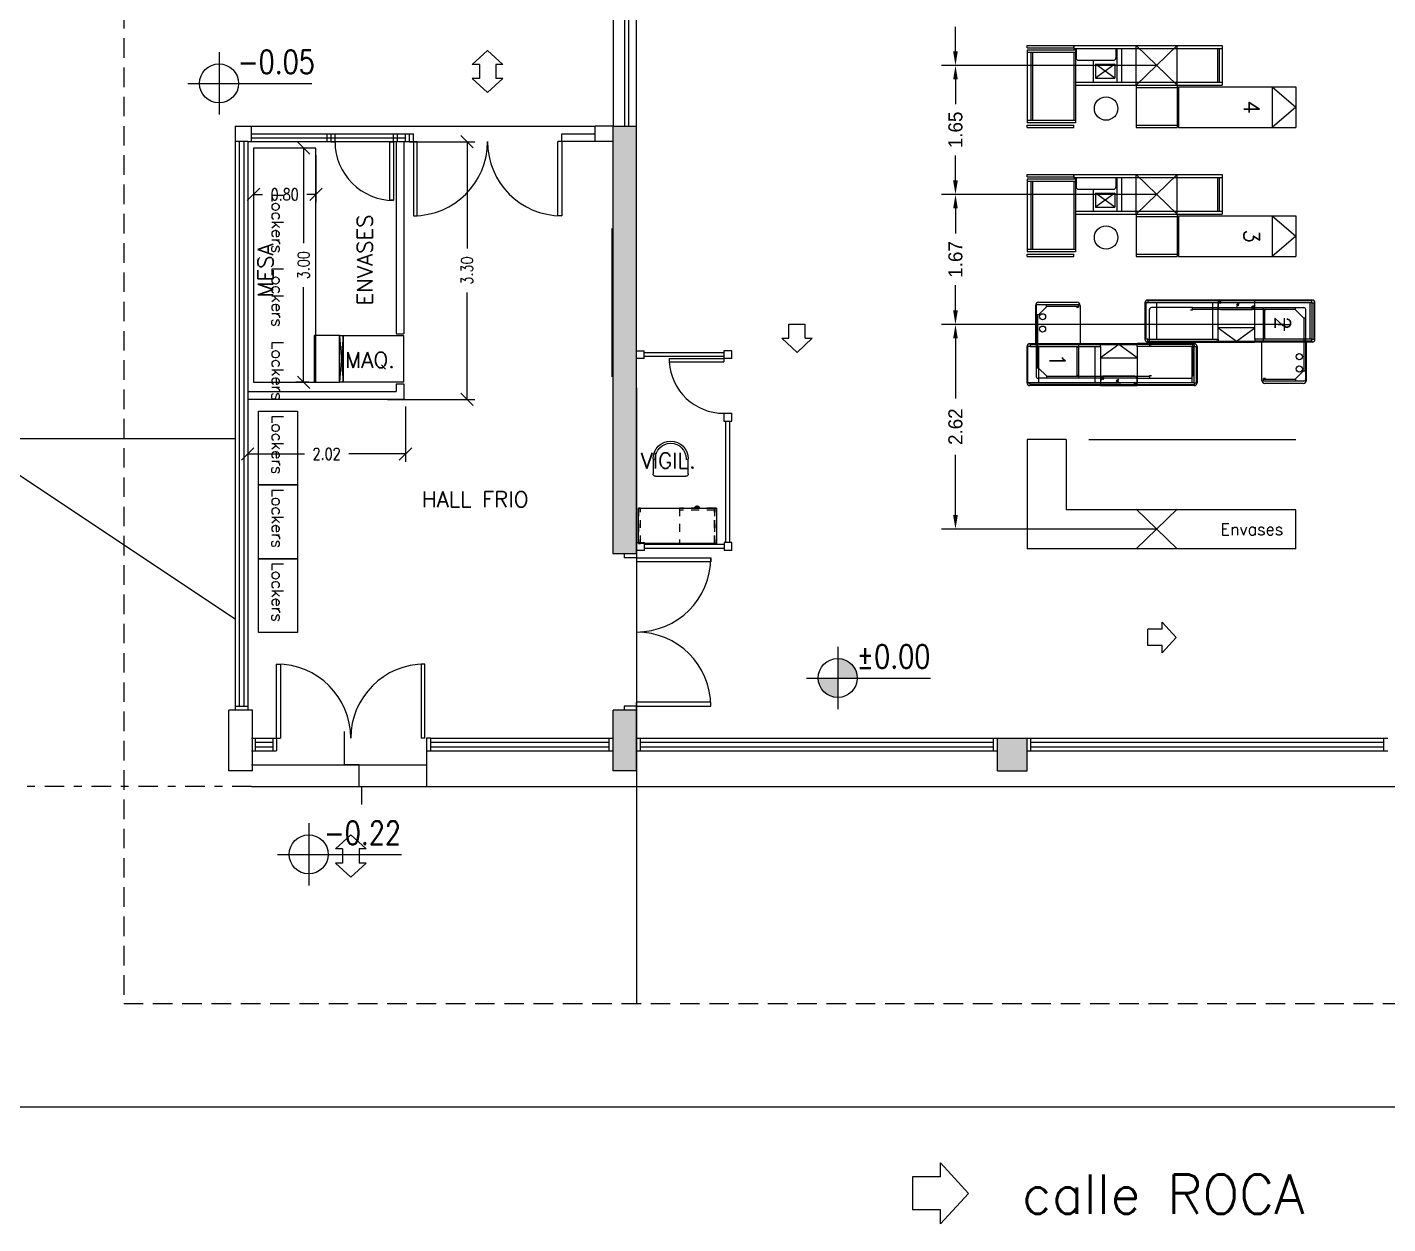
# Model space of a CAD drawing. Header units: metres. Extents: x 95 to 486, y 2972 to 3465.
# Drawn here: x 168.15 to 185.57, y 2972.03 to 2987.36 of the extents above; entities that cross this region are included whole.
import ezdxf

# ---------------------------------------------------------------- set-up
doc = ezdxf.new("R2010")
doc.units = ezdxf.units.M
for name, pattern in [('DASHDOT2', [0.5, 0.25, -0.125, 0, -0.125]), ('HIDDEN', [0.375, 0.25, -0.125]), ('HIDDEN2', [0.1875, 0.125, -0.0625])]:
    doc.linetypes.add(name, pattern=pattern)
for name, color, linetype in [('0_HOJA-CARATULA', 7, 'Continuous'), ('0_LINEAS-MEDIANERAS', 1, 'DASHDOT2'), ('0_MUROS', 7, 'Continuous'), ('0_PUERTAS-VENTANAS', 3, 'Continuous'), ('C_COTAS', 5, 'Continuous'), ('E_CHECK-OUTS', 1, 'Continuous'), ('E_EQUIPAMIENTO', 1, 'Continuous'), ('I_ELECTRICIDAD', 10, 'Continuous'), ('Pisos', 10, 'Continuous'), ('T_TEXTOS', 3, 'Continuous'), ('T_TEXTOS-EQUIPAMIENTO', 5, 'Continuous'), ('TACME ACCESORIOS', 10, 'Continuous'), ('TACME ALUMINIO', 30, 'Continuous')]:
    doc.layers.add(name, color=color, linetype=linetype)
doc.styles.add('ROMANS', font='romans.shx', dxfattribs={"width": 0.8, "height": 0.15})
doc.dimstyles.new('1EN100', dxfattribs={"dimtxt": 0.15, "dimasz": 0.16, "dimexe": 0.1, "dimexo": 0.09, "dimgap": 0.1, "dimtad": 0, "dimzin": 1, "dimdsep": 46, "dimtxsty": 'ROMANS', "dimblk1": 'OBLIQUE', "dimblk2": 'OBLIQUE', "dimsah": 1, "dimcen": -0.1, "dimclrd": 256, "dimclre": 256, "dimclrt": 256, "dimadec": 0, "dimazin": 0, "dimtfac": 1, "dimtofl": 0, "dimtmove": 1, "dimatfit": 3, "dimldrblk": 'DOT', "dimfxl": 0.1, "dimtolj": 1, "dimtzin": 0, "dimarcsym": 0})
doc.dimstyles.get("Standard").update_dxf_attribs({"dimtxt": 0.18, "dimasz": 0.18, "dimexe": 0.18, "dimexo": 0.0625, "dimgap": 0.09, "dimtad": 0, "dimzin": 0, "dimdsep": 46, "dimtxsty": 'Standard', "dimcen": 0.09, "dimadec": 0, "dimazin": 0, "dimtfac": 1, "dimtofl": 0, "dimtmove": 0, "dimatfit": 3, "dimfxl": 1, "dimtolj": 1, "dimtzin": 0, "dimarcsym": 0})

# ---------------------------------------------------------------- blocks, each defined once
blk = doc.blocks.new('escritorio supervisora')
at = {"layer": 'E_EQUIPAMIENTO', "linetype": 'HIDDEN2', "ltscale": 0.005}
for p, q in [((343.504, 762.487), (343.054, 762.487)), ((343.504, 762.462), (343.504, 762.487))]:
    blk.add_line(p, q, dxfattribs=at)
at = {"layer": 'E_EQUIPAMIENTO'}
blk.add_lwpolyline([(342.529, 762.462), (343.529, 762.462), (343.529, 762.912), (342.529, 762.912)], close=True, dxfattribs=at)
at = {"layer": 'E_EQUIPAMIENTO', "linetype": 'HIDDEN2', "ltscale": 0.005}
for points in [[(342.529, 762.912), (342.554, 762.912), (342.554, 762.462), (342.529, 762.462)], [(343.504, 762.462), (343.054, 762.462), (343.054, 762.912), (343.504, 762.912)], [(343.504, 762.912), (343.529, 762.912), (343.529, 762.462), (343.504, 762.462)]]:
    blk.add_lwpolyline(points, close=True, dxfattribs=at)
for radius in [0.03, 0.02]:
    blk.add_arc((343.279, 762.462), radius, 180, 0, dxfattribs=at)
blk = doc.blocks.new('Silla')
at = {"layer": 'E_EQUIPAMIENTO'}
for p, q in [((5533.168, -668.02), (5533.558, -668.02)), ((5533.138, -668.245), (5533.138, -668.05)), ((5533.588, -668.05), (5533.588, -668.245))]:
    blk.add_line(p, q, dxfattribs=at)
for centre, radius, start, end in [((5533.168, -668.05), 0.03, 90, 180), ((5533.558, -668.05), 0.03, 360, 90), ((5533.151, -668.245), 0.0135, 360, 180), ((5533.363, -668.245), 0.225, 180, 360), ((5533.363, -668.245), 0.198, 180, 360), ((5533.574, -668.245), 0.0135, 360, 180)]:
    blk.add_arc(centre, radius, start, end, dxfattribs=at)
blk = doc.blocks.new('_OBLIQUE')
at = {"color": 0, "linetype": 'ByBlock'}
blk.add_line((-0.5, -0.5), (0.5, 0.5), dxfattribs=at)
blk = doc.blocks.new('*D62')
at = {"layer": 'DEFPOINTS', "color": 0, "transparency": 16777216}
for p in [(171.046, 2985.807), (171.846, 2985.807), (171.846, 2985.214)]:
    blk.add_point(p, dxfattribs=at)
at = {"layer": 'E_EQUIPAMIENTO', "lineweight": -2, "transparency": 16777216}
for p, q in [((171.046, 2985.717), (171.046, 2985.114)), ((171.846, 2985.717), (171.846, 2985.114)), ((171.046, 2985.214), (171.163, 2985.214)), ((171.846, 2985.214), (171.729, 2985.214))]:
    blk.add_line(p, q, dxfattribs=at)
at = {"layer": 'E_EQUIPAMIENTO', "lineweight": -2, "transparency": 16777216, "xscale": 0.16, "yscale": 0.16, "zscale": 0.16, "rotation": 180}
blk.add_blockref('_OBLIQUE', (171.046, 2985.214), dxfattribs=at)
at = {"layer": 'E_EQUIPAMIENTO', "lineweight": -2, "transparency": 16777216, "xscale": 0.16, "yscale": 0.16, "zscale": 0.16}
blk.add_blockref('_OBLIQUE', (171.846, 2985.214), dxfattribs=at)
at = {"layer": 'E_EQUIPAMIENTO', "transparency": 16777216, "insert": (171.446, 2985.214), "char_height": 0.15, "attachment_point": 5, "style": 'ROMANS'}
blk.add_mtext('\\A1;0.80', dxfattribs=at)
blk = doc.blocks.new('_Dot')
at = {"color": 0, "linetype": 'ByBlock', "lineweight": -2}
blk.add_line((-0.5, 0), (-1, 0), dxfattribs=at)
at = {"color": 0, "linetype": 'ByBlock', "const_width": 0.5}
blk.add_lwpolyline([(-0.25, 0, 1), (0.25, 0, 1)], format="xyb", close=True, dxfattribs=at)
blk = doc.blocks.new('*D63')
at = {"layer": 'DEFPOINTS', "color": 0, "transparency": 16777216}
for p in [(171.846, 2985.807), (171.688, 2982.807), (171.846, 2982.807)]:
    blk.add_point(p, dxfattribs=at)
at = {"layer": 'E_EQUIPAMIENTO', "lineweight": -2, "transparency": 16777216}
for p, q in [((171.756, 2985.807), (171.588, 2985.807)), ((171.688, 2985.807), (171.688, 2984.59)), ((171.688, 2982.807), (171.688, 2984.024)), ((171.756, 2982.807), (171.588, 2982.807))]:
    blk.add_line(p, q, dxfattribs=at)
at = {"layer": 'E_EQUIPAMIENTO', "lineweight": -2, "transparency": 16777216, "xscale": 0.16, "yscale": 0.16, "zscale": 0.16}
for p, rotation in [((171.688, 2985.807), 90), ((171.688, 2982.807), 270)]:
    blk.add_blockref('_OBLIQUE', p, dxfattribs=dict(at, rotation=rotation))
at = {"layer": 'E_EQUIPAMIENTO', "transparency": 16777216, "insert": (171.688, 2984.307), "char_height": 0.15, "attachment_point": 5, "rotation": 90, "style": 'ROMANS'}
blk.add_mtext('\\A1;3.00', dxfattribs=at)
blk = doc.blocks.new('*D64')
at = {"layer": '0_HOJA-CARATULA', "lineweight": -2, "transparency": 16777216}
for p, q in [((170.972, 2982.499), (170.972, 2981.79)), ((172.994, 2982.499), (172.994, 2981.79)), ((170.972, 2981.89), (171.7, 2981.89)), ((172.994, 2981.89), (172.266, 2981.89))]:
    blk.add_line(p, q, dxfattribs=at)
at = {"layer": 'DEFPOINTS', "color": 0, "transparency": 16777216}
for p in [(170.972, 2982.589), (172.994, 2982.589), (172.994, 2981.89)]:
    blk.add_point(p, dxfattribs=at)
at = {"layer": '0_HOJA-CARATULA', "lineweight": -2, "transparency": 16777216, "xscale": 0.16, "yscale": 0.16, "zscale": 0.16, "rotation": 180}
blk.add_blockref('_OBLIQUE', (170.972, 2981.89), dxfattribs=at)
at = {"layer": '0_HOJA-CARATULA', "lineweight": -2, "transparency": 16777216, "xscale": 0.16, "yscale": 0.16, "zscale": 0.16}
blk.add_blockref('_OBLIQUE', (172.994, 2981.89), dxfattribs=at)
at = {"layer": '0_HOJA-CARATULA', "transparency": 16777216, "insert": (171.983, 2981.89), "char_height": 0.15, "attachment_point": 5, "style": 'ROMANS'}
blk.add_mtext('\\A1;2.02', dxfattribs=at)
blk = doc.blocks.new('*D65')
at = {"layer": '0_HOJA-CARATULA', "lineweight": -2, "transparency": 16777216}
for p, q in [((173.062, 2985.889), (173.881, 2985.889)), ((173.781, 2985.889), (173.781, 2984.522)), ((173.781, 2982.589), (173.781, 2983.956)), ((172.762, 2982.589), (173.881, 2982.589))]:
    blk.add_line(p, q, dxfattribs=at)
at = {"layer": 'DEFPOINTS', "color": 0, "transparency": 16777216}
for p in [(172.972, 2985.889), (172.672, 2982.589), (173.781, 2982.589)]:
    blk.add_point(p, dxfattribs=at)
at = {"layer": '0_HOJA-CARATULA', "lineweight": -2, "transparency": 16777216, "xscale": 0.16, "yscale": 0.16, "zscale": 0.16}
for p, rotation in [((173.781, 2985.889), 90), ((173.781, 2982.589), 270)]:
    blk.add_blockref('_OBLIQUE', p, dxfattribs=dict(at, rotation=rotation))
at = {"layer": '0_HOJA-CARATULA', "transparency": 16777216, "insert": (173.781, 2984.239), "char_height": 0.15, "attachment_point": 5, "rotation": 90, "style": 'ROMANS'}
blk.add_mtext('\\A1;3.30', dxfattribs=at)
blk = doc.blocks.new('*D67')
at = {"layer": 'C_COTAS', "color": 0, "lineweight": -2, "transparency": 16777216}
for p, q in [((182.612, 2988.518), (179.856, 2988.518)), ((180.036, 2988.338), (180.036, 2988.022)), ((180.036, 2987.046), (180.036, 2987.362)), ((182.612, 2986.866), (179.856, 2986.866))]:
    blk.add_line(p, q, dxfattribs=at)
at = {"layer": 'C_COTAS', "color": 0, "transparency": 16777216}
for points in [[(180.006, 2988.338), (180.066, 2988.338), (180.036, 2988.518)], [(180.006, 2987.046), (180.066, 2987.046), (180.036, 2986.866)]]:
    blk.add_solid(points, dxfattribs=at)
at = {"layer": 'DEFPOINTS', "color": 0, "transparency": 16777216}
for p in [(182.675, 2988.518), (180.036, 2986.866), (182.675, 2986.866)]:
    blk.add_point(p, dxfattribs=at)
at = {"layer": 'C_COTAS', "color": 0, "transparency": 16777216, "insert": (180.036, 2987.692), "char_height": 0.18, "attachment_point": 5, "rotation": 90}
blk.add_mtext('\\A1;1.65', dxfattribs=at)
blk = doc.blocks.new('*D70')
at = {"layer": 'C_COTAS', "color": 0, "lineweight": -2, "transparency": 16777216}
for p, q in [((182.612, 2986.866), (179.856, 2986.866)), ((180.036, 2986.686), (180.036, 2986.37)), ((180.036, 2985.394), (180.036, 2985.71)), ((182.612, 2985.214), (179.856, 2985.214))]:
    blk.add_line(p, q, dxfattribs=at)
at = {"layer": 'C_COTAS', "color": 0, "transparency": 16777216}
for points in [[(180.006, 2986.686), (180.066, 2986.686), (180.036, 2986.866)], [(180.006, 2985.394), (180.066, 2985.394), (180.036, 2985.214)]]:
    blk.add_solid(points, dxfattribs=at)
at = {"layer": 'DEFPOINTS', "color": 0, "transparency": 16777216}
for p in [(182.675, 2986.866), (180.036, 2985.214), (182.675, 2985.214)]:
    blk.add_point(p, dxfattribs=at)
at = {"layer": 'C_COTAS', "color": 0, "transparency": 16777216, "insert": (180.036, 2986.04), "char_height": 0.18, "attachment_point": 5, "rotation": 90}
blk.add_mtext('\\A1;1.65', dxfattribs=at)
blk = doc.blocks.new('*D71')
at = {"layer": 'C_COTAS', "color": 0, "lineweight": -2, "transparency": 16777216}
for p, q in [((182.612, 2985.214), (179.856, 2985.214)), ((180.036, 2985.034), (180.036, 2984.711)), ((180.036, 2983.729), (180.036, 2984.051)), ((184.251, 2983.549), (179.856, 2983.549))]:
    blk.add_line(p, q, dxfattribs=at)
at = {"layer": 'C_COTAS', "color": 0, "transparency": 16777216}
for points in [[(180.006, 2985.034), (180.066, 2985.034), (180.036, 2985.214)], [(180.006, 2983.729), (180.066, 2983.729), (180.036, 2983.549)]]:
    blk.add_solid(points, dxfattribs=at)
at = {"layer": 'DEFPOINTS', "color": 0, "transparency": 16777216}
for p in [(182.675, 2985.214), (180.036, 2983.549), (184.313, 2983.549)]:
    blk.add_point(p, dxfattribs=at)
at = {"layer": 'C_COTAS', "color": 0, "transparency": 16777216, "insert": (180.036, 2984.381), "char_height": 0.18, "attachment_point": 5, "rotation": 90}
blk.add_mtext('\\A1;1.67', dxfattribs=at)
blk = doc.blocks.new('*D72')
at = {"layer": 'C_COTAS', "color": 0, "lineweight": -2, "transparency": 16777216}
for p, q in [((182.612, 2983.549), (179.856, 2983.549)), ((180.036, 2983.369), (180.036, 2982.599)), ((180.036, 2981.108), (180.036, 2981.879)), ((182.612, 2980.928), (179.856, 2980.928))]:
    blk.add_line(p, q, dxfattribs=at)
at = {"layer": 'C_COTAS', "color": 0, "transparency": 16777216}
for points in [[(180.006, 2983.369), (180.066, 2983.369), (180.036, 2983.549)], [(180.006, 2981.108), (180.066, 2981.108), (180.036, 2980.928)]]:
    blk.add_solid(points, dxfattribs=at)
at = {"layer": 'DEFPOINTS', "color": 0, "transparency": 16777216}
for p in [(182.675, 2983.549), (180.036, 2980.928), (182.675, 2980.928)]:
    blk.add_point(p, dxfattribs=at)
at = {"layer": 'C_COTAS', "color": 0, "transparency": 16777216, "insert": (180.036, 2982.239), "char_height": 0.18, "attachment_point": 5, "rotation": 90}
blk.add_mtext('\\A1;2.62', dxfattribs=at)

msp = doc.modelspace()

# ---------------------------------------------------------------- hatches: boundary and pattern name
at = {"layer": '0_MUROS'}
msp.add_hatch(color=256, dxfattribs=at).paths.add_polyline_path([(175.9524, 2986.0893), (175.6524, 2986.0893), (175.6524, 2980.6093), (175.9524, 2980.6093)])
h = msp.add_hatch(color=256, dxfattribs=at)
h.paths.add_polyline_path([(180.9524, 2978.2493), (180.5724, 2978.2493), (180.5724, 2977.8293), (180.9524, 2977.8293)])
h.paths.add_polyline_path([(175.9524, 2978.6093), (175.6524, 2978.6093), (175.6524, 2977.8293), (175.9524, 2977.8293)])
at = {"layer": 'C_COTAS'}
h = msp.add_hatch(color=2, dxfattribs=at)
h.paths.add_polyline_path([(178.5285, 2979.2701), (178.5285, 2979.0201), (178.7785, 2979.0201, 0.4142136)])
h.paths.add_polyline_path([(178.5285, 2979.0201), (178.2785, 2979.0201, 0.4142136), (178.5285, 2978.7701)])

# ---------------------------------------------------------------- linework, layer by layer
at = {"color": 3}
for p, q in [((180.2049, 2972.42), (179.8449, 2972.81)), ((179.8449, 2972.63), (179.8449, 2972.81)), ((179.8449, 2972.63), (179.4849, 2972.63)), ((179.4849, 2972.63), (179.4849, 2972.21)), ((180.2049, 2972.42), (179.8449, 2972.03)), ((179.8449, 2972.21), (179.4849, 2972.21)), ((179.8449, 2972.03), (179.8449, 2972.21))]:
    msp.add_line(p, q, dxfattribs=at)
at = {"layer": '0_HOJA-CARATULA'}
for p, q in [((172.8724, 2985.8893), (172.8724, 2983.4293)), ((172.9724, 2985.8893), (172.9724, 2983.4293)), ((172.8724, 2983.4293), (172.9724, 2983.4293)), ((172.8724, 2982.7893), (172.8724, 2982.6893)), ((172.8724, 2982.7893), (172.9724, 2982.7893)), ((172.9724, 2982.7893), (172.9724, 2982.5893)), ((170.9724, 2982.6893), (172.8724, 2982.6893)), ((170.9724, 2982.5893), (172.9724, 2982.5893))]:
    msp.add_line(p, q, dxfattribs=at)
at = {"layer": '0_LINEAS-MEDIANERAS'}
msp.add_line((171.0224, 2977.6293), (163.8624, 2977.6293), dxfattribs=at)
at = {"layer": '0_MUROS', "color": 2, "linetype": 'HIDDEN'}
for p, q in [((169.3843, 2987.5893), (169.3843, 2974.8493)), ((169.3843, 2974.8493), (215.8824, 2974.8493))]:
    msp.add_line(p, q, dxfattribs=at)
at = {"layer": '0_MUROS', "color": 3}
for p, q in [((174.0436, 2987.0589), (173.8486, 2986.8789)), ((174.0436, 2987.0589), (174.2386, 2986.8789)), ((173.9386, 2986.8789), (173.8486, 2986.8789)), ((173.9386, 2986.8789), (173.9386, 2986.6989)), ((174.2386, 2986.8789), (174.1486, 2986.8789)), ((174.1486, 2986.8789), (174.1486, 2986.6989)), ((173.9386, 2986.6989), (173.8486, 2986.6989)), ((174.0436, 2986.5189), (173.8486, 2986.6989)), ((174.0436, 2986.5189), (174.2386, 2986.6989)), ((174.2386, 2986.6989), (174.1486, 2986.6989)), ((177.9018, 2983.5511), (178.1118, 2983.5511)), ((177.9018, 2983.3711), (177.9018, 2983.5511)), ((178.1118, 2983.3711), (178.1118, 2983.5511)), ((178.0068, 2983.1911), (177.8118, 2983.3711)), ((177.8118, 2983.3711), (177.9018, 2983.3711)), ((178.0068, 2983.1911), (178.2018, 2983.3711)), ((178.1118, 2983.3711), (178.2018, 2983.3711)), ((163.8624, 2982.0893), (170.8124, 2982.0893)), ((167.3374, 2982.0893), (170.8124, 2979.7779)), ((182.501, 2979.4344), (182.501, 2979.6444)), ((182.681, 2979.6444), (182.501, 2979.6444)), ((182.681, 2979.6444), (182.681, 2979.7344)), ((182.861, 2979.5394), (182.681, 2979.7344)), ((182.861, 2979.5394), (182.681, 2979.3444)), ((182.681, 2979.4344), (182.501, 2979.4344)), ((182.681, 2979.3444), (182.681, 2979.4344)), ((172.2927, 2977.0106), (172.0977, 2976.8306)), ((172.2927, 2977.0106), (172.4877, 2976.8306)), ((172.1877, 2976.8306), (172.0977, 2976.8306)), ((172.1877, 2976.8306), (172.1877, 2976.6506)), ((172.4877, 2976.8306), (172.3977, 2976.8306)), ((172.3977, 2976.8306), (172.3977, 2976.6506)), ((172.1877, 2976.6506), (172.0977, 2976.6506)), ((172.2927, 2976.4706), (172.0977, 2976.6506)), ((172.2927, 2976.4706), (172.4877, 2976.6506)), ((172.4877, 2976.6506), (172.3977, 2976.6506))]:
    msp.add_line(p, q, dxfattribs=at)
at = {"layer": '0_MUROS'}
for p, q in [((175.6524, 2986.0893), (175.9524, 2986.0893)), ((175.6524, 2980.6093), (175.6524, 2986.0893)), ((175.9524, 2980.6093), (175.9524, 2986.0893)), ((175.9524, 2982.7366), (175.9524, 2974.8493)), ((175.9524, 2980.6093), (175.6524, 2980.6093)), ((171.0324, 2978.6093), (170.7324, 2978.6093)), ((170.7324, 2977.8293), (170.7324, 2978.6093)), ((171.0324, 2977.8293), (171.0324, 2978.6093)), ((175.6524, 2977.8293), (175.6524, 2978.6093)), ((175.9524, 2978.6093), (175.6524, 2978.6093)), ((175.9524, 2977.8293), (175.9524, 2978.6093)), ((172.2138, 2977.9093), (172.2138, 2978.3369)), ((176.0024, 2978.0893), (176.0024, 2978.2493)), ((180.5224, 2978.0893), (180.5224, 2978.2493)), ((180.5724, 2977.8293), (180.5724, 2978.2493)), ((180.5724, 2978.2493), (180.9524, 2978.2493)), ((180.9524, 2977.8293), (180.9524, 2978.2493)), ((181.0024, 2978.0893), (181.0024, 2978.2493)), ((185.5224, 2978.0893), (185.5224, 2978.2493)), ((172.3938, 2977.9093), (172.2138, 2977.9093)), ((172.3938, 2977.9093), (172.3938, 2977.6293)), ((171.0324, 2977.8293), (170.7324, 2977.8293)), ((175.9524, 2977.8293), (175.6524, 2977.8293)), ((180.5724, 2977.8293), (180.9524, 2977.8293)), ((172.3938, 2977.6293), (172.4288, 2977.6293)), ((172.4288, 2977.6293), (172.4288, 2977.4017))]:
    msp.add_line(p, q, dxfattribs=at)
at = {"layer": '0_MUROS', "color": 2}
for p, q in [((173.0936, 2984.9393), (173.1436, 2984.9393)), ((173.0936, 2984.9393), (173.1436, 2984.9393)), ((173.0936, 2984.9393), (173.1436, 2984.9393)), ((173.0936, 2984.9393), (173.1436, 2984.9393)), ((170.8124, 2978.6593), (170.9724, 2978.6593)), ((173.2624, 2978.2493), (173.2624, 2977.6293)), ((175.6024, 2978.0893), (175.6024, 2978.2493)), ((171.0224, 2977.9093), (173.2624, 2977.9093)), ((171.0224, 2977.6293), (210.7324, 2977.6293))]:
    msp.add_line(p, q, dxfattribs=at)
at = {"layer": '0_MUROS', "color": 4}
msp.add_line((137.5324, 2973.5293), (233.9424, 2973.5293), dxfattribs=at)
at = {"layer": '0_PUERTAS-VENTANAS'}
for p, q in [((175.6524, 3003.8993), (175.6524, 2986.0893)), ((175.8024, 2986.0893), (175.8024, 3003.8993)), ((175.8524, 2986.0893), (175.8524, 3003.8993)), ((175.9524, 2986.0893), (175.9524, 3003.9493)), ((170.8124, 2986.0893), (170.8124, 2978.6093)), ((170.8124, 2986.0893), (175.4224, 2986.0893)), ((171.0224, 2985.8893), (171.0224, 2986.0893)), ((171.0224, 2985.8893), (171.0224, 2986.0893)), ((175.4224, 2985.8893), (175.4224, 2986.0893)), ((175.6524, 2986.0893), (175.4224, 2986.0893)), ((171.0224, 2985.9893), (173.0936, 2985.9893)), ((171.0224, 2985.9893), (172.0903, 2985.9893)), ((171.0224, 2985.9393), (172.9936, 2985.9393)), ((171.0224, 2985.9393), (171.9903, 2985.9393)), ((171.9903, 2985.8879), (171.9903, 2985.9879)), ((172.0403, 2985.8879), (172.0403, 2985.9879)), ((172.0903, 2985.8879), (172.0903, 2985.9879)), ((172.8413, 2985.9893), (173.0936, 2985.9893)), ((172.8413, 2985.8879), (172.8413, 2985.9879)), ((172.8913, 2985.8879), (172.8913, 2985.9879)), ((172.9936, 2985.8879), (172.9936, 2985.9879)), ((173.0436, 2985.8893), (173.0436, 2985.9893)), ((173.0436, 2985.8893), (173.0436, 2985.9893)), ((173.0436, 2985.8879), (173.0436, 2985.9879)), ((173.0936, 2985.8893), (173.0936, 2985.9893)), ((173.0936, 2985.8893), (173.0936, 2985.9893)), ((173.0936, 2985.8879), (173.0936, 2985.9879)), ((174.9936, 2985.8893), (174.9936, 2985.9893)), ((174.9936, 2985.9893), (175.4224, 2985.9893)), ((170.9724, 2985.8893), (170.8124, 2985.8893)), ((170.9724, 2985.8893), (170.8124, 2985.8893)), ((170.8624, 2985.8893), (170.8624, 2978.6593)), ((170.9224, 2985.8893), (170.9224, 2978.6593)), ((170.9724, 2985.8893), (170.9724, 2978.6093)), ((170.9724, 2985.8893), (173.0936, 2985.8893)), ((170.9724, 2985.8893), (172.0903, 2985.8893)), ((172.0403, 2985.8879), (172.0903, 2985.8879)), ((172.8413, 2985.8893), (173.0436, 2985.8893)), ((173.0436, 2985.8893), (173.0936, 2985.8893)), ((173.0436, 2985.8893), (173.0936, 2985.8893)), ((173.0436, 2985.8879), (173.0936, 2985.8879)), ((173.0936, 2985.8893), (173.0936, 2984.9393)), ((173.0936, 2985.8893), (173.1436, 2985.8893)), ((173.0936, 2985.8893), (173.0936, 2984.9393)), ((173.0936, 2985.8893), (173.1436, 2985.8893)), ((173.1436, 2984.9393), (173.1436, 2985.8893)), ((173.1436, 2984.9393), (173.1436, 2985.8893)), ((174.9436, 2984.9393), (174.9436, 2985.8893)), ((174.9936, 2985.8893), (174.9436, 2985.8893)), ((174.9936, 2985.8893), (174.9936, 2984.9393)), ((175.4224, 2985.8893), (174.9936, 2985.8893)), ((175.6524, 2985.8893), (175.4224, 2985.8893)), ((174.9936, 2984.9393), (174.9436, 2984.9393)), ((175.7924, 2980.6093), (175.7924, 2980.5593)), ((175.9524, 2980.5593), (175.7924, 2980.5593)), ((175.9524, 2980.6093), (175.9524, 2980.5593)), ((175.9524, 2980.5593), (176.9024, 2980.5593)), ((175.9524, 2980.5593), (175.9524, 2980.5093)), ((176.9024, 2980.5093), (175.9524, 2980.5093)), ((176.9024, 2980.5593), (176.9024, 2980.5093)), ((171.3427, 2979.1993), (171.3927, 2979.1993)), ((171.3427, 2978.2493), (171.3427, 2979.1993)), ((171.3927, 2979.1993), (171.3927, 2978.2493)), ((173.2427, 2979.1993), (173.1927, 2979.1993)), ((173.1927, 2979.1993), (173.1927, 2978.2493)), ((173.2427, 2978.2493), (173.2427, 2979.1993)), ((175.9524, 2978.6593), (175.7924, 2978.6593)), ((175.7924, 2978.6593), (175.7924, 2978.6093)), ((176.9024, 2978.7093), (175.9524, 2978.7093)), ((175.9524, 2978.6593), (175.9524, 2978.7093)), ((175.9524, 2978.6593), (176.9024, 2978.6593)), ((175.9524, 2978.6093), (175.9524, 2978.6593)), ((176.9024, 2978.6593), (176.9024, 2978.7093)), ((171.0224, 2978.2493), (171.3427, 2978.2493)), ((171.0724, 2978.0893), (171.0724, 2978.2493)), ((171.2927, 2978.2493), (171.2927, 2978.0893)), ((171.3427, 2978.2493), (171.3427, 2978.0893)), ((171.3427, 2978.2493), (171.3927, 2978.2493)), ((173.2427, 2978.2493), (173.1927, 2978.2493)), ((173.3124, 2978.2493), (173.2624, 2978.2493)), ((173.3124, 2978.2493), (175.6524, 2978.2493)), ((173.3124, 2978.2493), (173.3124, 2978.0893)), ((175.9524, 2978.2493), (180.5724, 2978.2493)), ((180.9524, 2978.2493), (185.5724, 2978.2493)), ((171.0224, 2978.0893), (171.3427, 2978.0893)), ((171.0724, 2978.1993), (171.2927, 2978.1993)), ((171.0724, 2978.1393), (171.2927, 2978.1393)), ((173.2624, 2978.0893), (175.6524, 2978.0893)), ((173.3124, 2978.1993), (175.6024, 2978.1993)), ((173.3124, 2978.1393), (175.6024, 2978.1393)), ((175.9524, 2978.0893), (180.5724, 2978.0893)), ((176.0024, 2978.1993), (180.5224, 2978.1993)), ((176.0024, 2978.1393), (180.5224, 2978.1393)), ((180.9524, 2978.0893), (185.5724, 2978.0893)), ((181.0024, 2978.1993), (185.5224, 2978.1993)), ((181.0024, 2978.1393), (185.5224, 2978.1393))]:
    msp.add_line(p, q, dxfattribs=at)
msp.add_lwpolyline([(172.7913, 2985.8879), (172.8413, 2985.8879), (172.8413, 2985.1379), (172.7913, 2985.1379)], close=True, dxfattribs=at)
at = {"layer": '0_PUERTAS-VENTANAS', "color": 5}
for centre, radius, start, end in [((172.8413, 2985.8879), 0.751, 180, 270), ((173.0936, 2985.8893), 0.95, 270, 0), ((173.0936, 2985.8893), 0.95, 270, 0), ((174.9936, 2985.8893), 0.95, 180, 270), ((175.9524, 2980.5593), 0.95, 270, 0), ((175.9524, 2978.6593), 0.95, 0, 90), ((171.3427, 2978.2493), 0.95, 0, 90), ((173.2427, 2978.2493), 0.95, 90, 180)]:
    msp.add_arc(centre, radius, start, end, dxfattribs=at)
at = {"layer": 'C_COTAS', "color": 3}
for p, q in [((170.605, 2987.0354), (170.605, 2986.2354)), ((170.205, 2986.6354), (171.7934, 2986.6354)), ((178.5285, 2979.4201), (178.5285, 2978.6201)), ((178.1285, 2979.0201), (179.7169, 2979.0201)), ((171.7537, 2977.161), (171.7537, 2976.361)), ((171.3537, 2976.761), (172.9421, 2976.761))]:
    msp.add_line(p, q, dxfattribs=at)
for centre in [(170.605, 2986.6354), (178.5285, 2979.0201), (171.7537, 2976.761)]:
    msp.add_circle(centre, 0.25, dxfattribs=at)
at = {"layer": 'E_CHECK-OUTS'}
for p, q in [((181.5714, 2987.0609), (180.9524, 2987.0609)), ((180.9524, 2987.0609), (180.9524, 2986.1309)), ((181.5514, 2987.1209), (183.4524, 2987.1209)), ((181.5514, 2987.1209), (181.5514, 2987.0809)), ((181.5714, 2987.0809), (181.5714, 2986.1309)), ((183.4524, 2987.1209), (183.4524, 2986.6109)), ((181.5714, 2986.6109), (183.4524, 2986.6109)), ((182.3514, 2986.6109), (182.3514, 2986.0709)), ((182.8734, 2986.6109), (182.8734, 2986.0709)), ((182.8934, 2986.5909), (184.0934, 2986.5909)), ((182.8934, 2986.5909), (182.8934, 2986.0709)), ((184.0934, 2986.5909), (184.0934, 2986.0709)), ((184.0934, 2986.5909), (184.3934, 2986.3309)), ((184.3934, 2986.3309), (184.0934, 2986.0709)), ((181.5714, 2986.1309), (180.9524, 2986.1309)), ((182.3514, 2986.0709), (182.8734, 2986.0709)), ((182.8934, 2986.0709), (184.0934, 2986.0709)), ((181.5714, 2985.4091), (180.9524, 2985.4091)), ((180.9524, 2985.4091), (180.9524, 2984.4791)), ((181.5514, 2985.4691), (183.4524, 2985.4691)), ((181.5514, 2985.4691), (181.5514, 2985.4291)), ((181.5714, 2985.4291), (181.5714, 2984.4791)), ((183.4524, 2985.4691), (183.4524, 2984.9591)), ((181.5714, 2984.9591), (183.4524, 2984.9591)), ((182.3514, 2984.9591), (182.3514, 2984.4191)), ((182.8734, 2984.9591), (182.8734, 2984.4191)), ((182.8934, 2984.9391), (184.0934, 2984.9391)), ((182.8934, 2984.9391), (182.8934, 2984.4191)), ((184.0934, 2984.9391), (184.0934, 2984.4191)), ((184.0934, 2984.9391), (184.3934, 2984.6791)), ((184.3934, 2984.6791), (184.0934, 2984.4191)), ((181.5714, 2984.4791), (180.9524, 2984.4791)), ((182.3514, 2984.4191), (182.8734, 2984.4191)), ((182.8934, 2984.4191), (184.0934, 2984.4191)), ((181.1014, 2983.8323), (181.5914, 2983.8323)), ((182.5004, 2983.8243), (182.4614, 2983.8243)), ((182.4614, 2983.8243), (182.4614, 2983.3583)), ((182.4724, 2983.8243), (182.4724, 2983.3583)), ((184.6034, 2983.8603), (182.4974, 2983.8603)), ((182.5004, 2983.8493), (182.5004, 2983.8603)), ((184.6004, 2983.8493), (182.5004, 2983.8493)), ((182.5004, 2983.8493), (182.5004, 2983.8243)), ((184.6004, 2983.8243), (182.5004, 2983.8243)), ((182.6124, 2983.8243), (182.6124, 2983.3583)), ((183.3304, 2983.3583), (183.3304, 2983.8243)), ((183.4004, 2983.3583), (183.4004, 2983.8243)), ((183.4103, 2983.8153), (183.4446, 2983.8534)), ((183.4121, 2983.8344), (183.4287, 2983.8515)), ((183.4268, 2983.8166), (183.4434, 2983.8356)), ((183.633, 2983.7792), (183.6673, 2983.8172)), ((183.8704, 2983.3583), (183.8704, 2983.8243)), ((184.5754, 2983.8243), (184.5754, 2983.3583)), ((184.6004, 2983.8493), (184.6004, 2983.8603)), ((184.6004, 2983.8243), (184.6004, 2983.8493)), ((184.6004, 2983.8243), (184.6004, 2983.3583)), ((184.6004, 2983.8243), (184.6394, 2983.8243)), ((184.6284, 2983.3583), (184.6284, 2983.8243)), ((184.6394, 2983.3583), (184.6394, 2983.8243)), ((181.0614, 2983.7923), (181.0614, 2983.3023)), ((181.0684, 2983.7773), (181.0684, 2982.8853)), ((181.0984, 2983.6723), (181.0684, 2983.6723)), ((181.0884, 2983.6723), (181.0884, 2982.9903)), ((181.0934, 2983.8023), (181.6114, 2983.8023)), ((181.0984, 2983.6723), (181.2004, 2983.7723)), ((181.2004, 2983.7723), (181.2004, 2983.8023)), ((181.2004, 2983.7823), (181.6114, 2983.7823)), ((181.5864, 2983.7703), (181.6114, 2983.7703)), ((181.6114, 2983.8023), (181.6114, 2983.7703)), ((181.6314, 2983.7923), (181.6314, 2983.3023)), ((182.5204, 2983.3223), (182.5204, 2983.7393)), ((183.0704, 2983.7643), (182.5454, 2983.7643)), ((183.0704, 2983.7323), (183.0454, 2983.7323)), ((183.0704, 2983.7643), (183.9704, 2983.7643)), ((183.0704, 2983.7323), (183.0704, 2983.7643)), ((183.0704, 2983.7443), (183.9704, 2983.7443)), ((183.6348, 2983.7982), (183.6514, 2983.8153)), ((183.6495, 2983.7804), (183.6661, 2983.7994)), ((183.8262, 2983.7516), (183.8606, 2983.7896)), ((183.828, 2983.7706), (183.8446, 2983.7878)), ((183.8428, 2983.7528), (183.8593, 2983.7718)), ((183.9794, 2983.7643), (184.4974, 2983.7643)), ((183.9794, 2983.7323), (183.9794, 2983.7643)), ((183.9794, 2983.7443), (184.3903, 2983.7443)), ((183.9794, 2983.3653), (183.9794, 2983.7323)), ((183.9794, 2983.7323), (184.0044, 2983.7323)), ((183.9994, 2983.3653), (183.9994, 2983.7323)), ((184.3903, 2983.7343), (184.3903, 2983.7643)), ((184.4924, 2983.6343), (184.3903, 2983.7343)), ((184.5224, 2982.8473), (184.5224, 2983.7393)), ((183.4004, 2983.5033), (183.6354, 2983.3333)), ((183.8704, 2983.5033), (183.4004, 2983.5033)), ((183.6354, 2983.3333), (183.8704, 2983.5033)), ((184.17, 2983.5488), (184.3317, 2983.5488)), ((184.2509, 2983.4679), (184.2509, 2983.6296)), ((184.4924, 2983.6343), (184.5224, 2983.6343)), ((184.5024, 2982.9523), (184.5024, 2983.6343)), ((180.9884, 2983.3023), (182.3614, 2983.3023)), ((180.9914, 2983.2913), (180.9914, 2983.3023)), ((183.0704, 2983.3023), (182.3614, 2983.3023)), ((183.0944, 2983.3023), (182.3614, 2983.3023)), ((182.5004, 2983.3583), (182.4614, 2983.3583)), ((182.4974, 2983.3223), (183.8704, 2983.3223)), ((182.5004, 2983.3583), (183.4004, 2983.3583)), ((182.5004, 2983.3333), (182.5004, 2983.3583)), ((182.5004, 2983.3333), (183.8704, 2983.3333)), ((182.5004, 2983.3333), (182.5004, 2983.3223)), ((182.5204, 2983.3023), (182.5204, 2983.2703)), ((183.0504, 2983.3223), (183.4004, 2983.3223)), ((183.0704, 2983.3023), (183.0704, 2982.8853)), ((183.0914, 2983.2913), (183.0914, 2983.3023)), ((183.3754, 2983.3543), (183.4004, 2983.3543)), ((183.4004, 2983.3583), (183.4004, 2983.3333)), ((183.4004, 2983.3223), (183.4004, 2983.3543)), ((183.8704, 2983.3583), (183.8704, 2983.3333)), ((184.6004, 2983.3583), (183.8704, 2983.3583)), ((184.6004, 2983.3333), (183.8704, 2983.3333)), ((184.6034, 2983.3223), (183.8704, 2983.3223)), ((183.9594, 2982.8323), (183.9594, 2983.3223)), ((183.9794, 2983.3333), (183.9794, 2983.3653)), ((184.0044, 2983.3653), (183.9794, 2983.3653)), ((184.5294, 2982.8323), (184.5294, 2983.3223)), ((184.6004, 2983.3583), (184.6394, 2983.3583)), ((184.6004, 2983.3333), (184.6004, 2983.3583)), ((184.6004, 2983.3333), (184.6004, 2983.3223)), ((180.9914, 2983.2663), (180.9524, 2983.2663)), ((180.9524, 2982.8003), (180.9524, 2983.2663)), ((180.9634, 2982.8003), (180.9634, 2983.2663)), ((180.9914, 2983.2913), (182.3614, 2983.2913)), ((180.9914, 2983.2913), (180.9914, 2983.2663)), ((180.9914, 2983.2663), (181.8914, 2983.2663)), ((181.1034, 2982.8003), (181.1034, 2983.2663)), ((181.5864, 2983.2593), (181.6114, 2983.2593)), ((181.5914, 2983.2593), (181.5914, 2982.8923)), ((181.6114, 2983.2913), (181.6114, 2983.2593)), ((181.6114, 2983.2593), (181.6114, 2982.8923)), ((181.8214, 2983.2663), (181.8214, 2982.8003)), ((181.8914, 2983.2663), (181.8914, 2983.2913)), ((182.1264, 2983.2913), (181.8914, 2983.1213)), ((181.8914, 2983.2663), (181.8914, 2982.8003)), ((181.8914, 2983.1213), (182.3614, 2983.1213)), ((182.3614, 2983.1213), (182.1264, 2983.2913)), ((182.3614, 2983.2663), (182.3614, 2983.2913)), ((183.0914, 2983.2913), (182.3614, 2983.2913)), ((183.0914, 2983.2663), (182.3614, 2983.2663)), ((182.3614, 2983.2663), (182.3614, 2982.8003)), ((182.5454, 2983.2703), (182.5204, 2983.2703)), ((183.0664, 2982.8003), (183.0664, 2983.2663)), ((183.0914, 2983.2913), (183.0914, 2983.2663)), ((183.0914, 2983.2663), (183.1304, 2983.2663)), ((183.0914, 2982.8003), (183.0914, 2983.2663)), ((183.1194, 2983.2663), (183.1194, 2982.8003)), ((183.1304, 2983.2663), (183.1304, 2982.8003)), ((181.0984, 2982.9903), (181.0684, 2982.9903)), ((181.0984, 2982.9903), (181.2004, 2982.8903)), ((184.4924, 2982.9523), (184.3903, 2982.8523)), ((184.4924, 2982.9523), (184.5224, 2982.9523)), ((180.9524, 2982.8003), (182.1524, 2982.8003)), ((180.9914, 2982.8003), (180.9524, 2982.8003)), ((183.0914, 2982.8003), (180.9914, 2982.8003)), ((180.9914, 2982.7753), (180.9914, 2982.8003)), ((183.0914, 2982.7753), (180.9914, 2982.7753)), ((180.9914, 2982.7753), (180.9914, 2982.7643)), ((181.6114, 2982.8603), (181.0934, 2982.8603)), ((181.2004, 2982.8903), (181.2004, 2982.8603)), ((181.6114, 2982.8803), (181.2004, 2982.8803)), ((181.6114, 2982.8923), (181.5864, 2982.8923)), ((181.6114, 2982.8923), (181.6114, 2982.8603)), ((182.5204, 2982.8803), (181.6114, 2982.8803)), ((182.3614, 2982.8603), (181.6114, 2982.8603)), ((181.9356, 2982.873), (181.9012, 2982.835)), ((181.919, 2982.8718), (181.9024, 2982.8528)), ((181.9337, 2982.854), (181.9171, 2982.8368)), ((182.1288, 2982.8454), (182.0944, 2982.8074)), ((182.1122, 2982.8442), (182.0956, 2982.8252)), ((182.1269, 2982.8264), (182.1104, 2982.8092)), ((182.3515, 2982.8092), (182.3171, 2982.7712)), ((182.3349, 2982.808), (182.3183, 2982.789)), ((182.3496, 2982.7902), (182.3331, 2982.773)), ((182.3614, 2982.8603), (183.0454, 2982.8603)), ((182.5204, 2982.8923), (182.5454, 2982.8923)), ((182.5204, 2982.8923), (182.5204, 2982.8603)), ((183.0914, 2982.8003), (183.1304, 2982.8003)), ((183.0914, 2982.8003), (183.0914, 2982.7753)), ((183.0914, 2982.7753), (183.0914, 2982.7643)), ((183.9794, 2982.8223), (183.9794, 2982.8543)), ((184.0044, 2982.8543), (183.9794, 2982.8543)), ((184.3903, 2982.8423), (183.9794, 2982.8423)), ((184.4974, 2982.8223), (183.9794, 2982.8223)), ((184.4894, 2982.7923), (183.9994, 2982.7923)), ((184.3903, 2982.8523), (184.3903, 2982.8223)), ((183.0944, 2982.7643), (180.9884, 2982.7643))]:
    msp.add_line(p, q, dxfattribs=at)
at = {"layer": 'E_CHECK-OUTS', "color": 2}
for p, q in [((181.5714, 2987.0309), (180.9524, 2987.0309)), ((181.0014, 2987.0309), (181.0014, 2986.1609)), ((181.0214, 2987.0309), (181.0214, 2986.1609)), ((181.5514, 2987.0809), (183.4524, 2987.0809)), ((181.5514, 2987.0309), (181.5514, 2986.1609)), ((181.5814, 2987.0809), (181.5814, 2986.9609)), ((182.0914, 2987.0809), (182.0914, 2986.9609)), ((182.1014, 2987.0809), (182.1014, 2986.6509)), ((182.1614, 2987.0809), (182.1614, 2986.6509)), ((183.3924, 2987.0809), (183.3924, 2986.6509)), ((183.4124, 2987.0809), (183.4124, 2986.6509)), ((181.6114, 2986.9309), (182.0614, 2986.9309)), ((181.8014, 2986.9309), (181.8014, 2986.6509)), ((181.8288, 2986.8809), (182.0749, 2986.8809)), ((182.0749, 2986.8809), (181.8288, 2986.7009)), ((182.0749, 2986.7009), (181.8288, 2986.8809)), ((181.8288, 2986.8809), (181.8288, 2986.7009)), ((182.0749, 2986.8809), (182.0749, 2986.7009)), ((181.5714, 2986.6509), (183.4524, 2986.6509)), ((181.8288, 2986.7009), (182.0749, 2986.7009)), ((182.3514, 2986.5809), (182.8734, 2986.5809)), ((184.0934, 2986.5909), (184.3934, 2986.5909)), ((184.3934, 2986.5909), (184.3934, 2986.0709)), ((181.5714, 2986.1609), (180.9524, 2986.1609)), ((182.3514, 2986.1009), (182.8734, 2986.1009)), ((184.0934, 2986.0709), (184.3934, 2986.0709)), ((181.5514, 2985.4291), (183.4524, 2985.4291)), ((181.5814, 2985.4291), (181.5814, 2985.3091)), ((182.0914, 2985.4291), (182.0914, 2985.3091)), ((182.1014, 2985.4291), (182.1014, 2984.9991)), ((182.1614, 2985.4291), (182.1614, 2984.9991)), ((183.3924, 2985.4291), (183.3924, 2984.9991)), ((183.4124, 2985.4291), (183.4124, 2984.9991)), ((181.5714, 2985.3791), (180.9524, 2985.3791)), ((181.0014, 2985.3791), (181.0014, 2984.5091)), ((181.0214, 2985.3791), (181.0214, 2984.5091)), ((181.5514, 2985.3791), (181.5514, 2984.5091)), ((181.6114, 2985.2791), (182.0614, 2985.2791)), ((181.8014, 2985.2791), (181.8014, 2984.9991)), ((181.8288, 2985.2291), (182.0749, 2985.2291)), ((182.0749, 2985.2291), (181.8288, 2985.0491)), ((182.0749, 2985.0491), (181.8288, 2985.2291)), ((181.8288, 2985.2291), (181.8288, 2985.0491)), ((182.0749, 2985.2291), (182.0749, 2985.0491)), ((181.8288, 2985.0491), (182.0749, 2985.0491)), ((181.5714, 2984.9991), (183.4524, 2984.9991)), ((182.3514, 2984.9291), (182.8734, 2984.9291)), ((184.0934, 2984.9391), (184.3934, 2984.9391)), ((184.3934, 2984.9391), (184.3934, 2984.4191)), ((181.5714, 2984.5091), (180.9524, 2984.5091)), ((182.3514, 2984.4491), (182.8734, 2984.4491)), ((184.0934, 2984.4191), (184.3934, 2984.4191))]:
    msp.add_line(p, q, dxfattribs=at)
at = {"layer": 'E_CHECK-OUTS'}
for points in [[(183.8704, 2983.8603), (183.4004, 2983.8603), (183.4004, 2983.7703, 0.4142136), (183.4304, 2983.7403), (183.8404, 2983.7403, 0.4142136), (183.8704, 2983.7703)], [(181.8914, 2982.7643), (182.3614, 2982.7643), (182.3614, 2982.8543, 0.4142136), (182.3314, 2982.8843), (181.9214, 2982.8843, 0.4142136), (181.8914, 2982.8543)]]:
    msp.add_lwpolyline(points, format="xyb", close=True, dxfattribs=at)
for centre, radius in [((181.9649, 2986.3135), 0.15), ((181.9649, 2984.6617), 0.15), ((181.1514, 2983.6463), 0.0395), ((181.1514, 2983.4883), 0.0395), ((184.4394, 2983.1363), 0.0395), ((184.4394, 2982.9783), 0.0395)]:
    msp.add_circle(centre, radius, dxfattribs=at)
at = {"layer": 'E_CHECK-OUTS', "color": 2}
for centre, start, end in [((181.6114, 2986.9609), 180, 270), ((182.0614, 2986.9609), 270, 0), ((181.6114, 2985.3091), 180, 270), ((182.0614, 2985.3091), 270, 0)]:
    msp.add_arc(centre, 0.03, start, end, dxfattribs=at)
at = {"layer": 'E_CHECK-OUTS'}
for centre, radius, start, end in [((181.1014, 2983.7923), 0.04, 90, 180), ((181.5914, 2983.7923), 0.04, 0, 90), ((182.4974, 2983.8243), 0.036, 90, 180), ((184.6034, 2983.8243), 0.036, 0, 90), ((181.0934, 2983.7773), 0.025, 90, 180), ((182.5454, 2983.7393), 0.025, 90, 180), ((184.4974, 2983.7393), 0.025, 0, 90), ((180.9884, 2983.2663), 0.036, 90, 180), ((182.4974, 2983.3583), 0.036, 180, 270), ((183.0944, 2983.2663), 0.036, 0, 90), ((184.6034, 2983.3583), 0.036, 270, 0), ((180.9884, 2982.8003), 0.036, 180, 270), ((181.0934, 2982.8853), 0.025, 180, 270), ((183.0454, 2982.8853), 0.025, 270, 0), ((183.0944, 2982.8003), 0.036, 270, 0), ((183.9994, 2982.8323), 0.04, 180, 270), ((184.4894, 2982.8323), 0.04, 270, 0), ((184.4974, 2982.8473), 0.025, 270, 0)]:
    msp.add_arc(centre, radius, start, end, dxfattribs=at)
at = {"layer": 'E_EQUIPAMIENTO'}
for p, q in [((180.9524, 2987.0909), (180.9524, 2987.1209)), ((180.9524, 2987.1209), (181.5524, 2987.1209)), ((180.9524, 2987.0909), (181.5524, 2987.0909)), ((181.5524, 2987.0909), (181.5524, 2987.1209)), ((180.9524, 2986.0709), (180.9524, 2986.1009)), ((180.9524, 2986.1009), (181.5524, 2986.1009)), ((181.5524, 2986.0709), (181.5524, 2986.1009)), ((180.9524, 2986.0709), (181.5524, 2986.0709)), ((180.9524, 2985.4391), (180.9524, 2985.4691)), ((180.9524, 2985.4691), (181.5524, 2985.4691)), ((180.9524, 2985.4391), (181.5524, 2985.4391)), ((181.5524, 2985.4391), (181.5524, 2985.4691)), ((175.6361, 2984.7766), (175.6361, 2982.8766)), ((180.9524, 2984.4191), (180.9524, 2984.4491)), ((180.9524, 2984.4491), (181.5524, 2984.4491)), ((180.9524, 2984.4191), (181.5524, 2984.4191)), ((181.5524, 2984.4191), (181.5524, 2984.4491)), ((172.1963, 2983.407), (172.1463, 2982.807)), ((172.1463, 2983.407), (172.1963, 2982.807)), ((180.9524, 2982.0732), (180.9524, 2980.6732)), ((181.4524, 2982.0732), (180.9524, 2982.0732)), ((181.4524, 2982.0732), (181.4524, 2981.1732)), ((181.7454, 2982.0732), (184.3934, 2982.0732)), ((184.3934, 2981.1732), (181.4524, 2981.1732)), ((184.3934, 2980.6732), (184.3934, 2981.1732)), ((184.3934, 2980.6732), (180.9524, 2980.6732))]:
    msp.add_line(p, q, dxfattribs=at)
for points in [[(171.0463, 2982.807), (171.8463, 2982.807), (171.8463, 2985.807), (171.0463, 2985.807)], [(172.1463, 2983.407), (171.825, 2983.407), (171.825, 2982.807), (172.1463, 2982.807)], [(172.1463, 2983.407), (172.1963, 2983.407), (172.1963, 2982.807), (172.1463, 2982.807)], [(172.1963, 2983.407), (172.9663, 2983.407), (172.9663, 2982.807), (172.1963, 2982.807)], [(171.1113, 2982.4365), (171.6113, 2982.4365), (171.6113, 2981.4922), (171.1113, 2981.4922)], [(171.1113, 2981.4922), (171.6113, 2981.4922), (171.6113, 2980.5479), (171.1113, 2980.5479)], [(171.1113, 2980.5479), (171.6113, 2980.5479), (171.6113, 2979.6036), (171.1113, 2979.6036)]]:
    msp.add_lwpolyline(points, close=True, dxfattribs=at)
at = {"layer": 'I_ELECTRICIDAD'}
for p, q in [((182.3514, 2987.1209), (182.8734, 2986.6109)), ((182.8734, 2987.1209), (182.3514, 2986.6109)), ((182.3514, 2986.6109), (182.3514, 2987.1209)), ((182.8734, 2986.6109), (182.8734, 2987.1209)), ((182.3514, 2985.4691), (182.8734, 2984.9591)), ((182.8734, 2985.4691), (182.3514, 2984.9591)), ((182.3514, 2984.9591), (182.3514, 2985.4691)), ((182.8734, 2984.9591), (182.8734, 2985.4691)), ((182.8734, 2981.1832), (182.3514, 2980.6732)), ((182.3514, 2981.1832), (182.8734, 2980.6732))]:
    msp.add_line(p, q, dxfattribs=at)
at = {"layer": 'TACME ALUMINIO'}
for p, q in [((175.9489, 2983.2107), (176.0489, 2983.2107)), ((176.0489, 2983.1107), (176.0489, 2983.2107)), ((177.0702, 2983.1857), (176.0489, 2983.1857)), ((177.0702, 2983.1357), (176.0489, 2983.1357)), ((177.1702, 2983.2107), (177.0702, 2983.2107)), ((177.0702, 2983.2107), (177.0702, 2983.1107)), ((177.1702, 2983.1107), (177.1702, 2983.2107)), ((176.0489, 2983.1107), (175.9489, 2983.1107)), ((176.3702, 2983.1107), (177.0702, 2983.1107)), ((176.3702, 2983.1107), (176.3702, 2983.0707)), ((176.3702, 2983.0707), (177.0702, 2983.0707)), ((177.1702, 2983.1107), (177.0702, 2983.1107)), ((177.0702, 2983.1107), (177.0702, 2983.0707)), ((177.0702, 2982.4107), (177.1702, 2982.4107)), ((177.0702, 2982.4107), (177.0702, 2982.3107)), ((177.0702, 2982.3107), (177.1702, 2982.3107)), ((177.0964, 2980.7536), (177.0964, 2982.3107)), ((177.1464, 2980.7536), (177.1464, 2982.3107)), ((177.1702, 2982.3107), (177.1702, 2982.4107)), ((175.9524, 2980.7536), (176.0524, 2980.7536)), ((176.0524, 2980.6536), (176.0524, 2980.7536)), ((177.0737, 2980.7286), (176.0524, 2980.7286)), ((177.1737, 2980.7536), (177.0737, 2980.7536)), ((177.0737, 2980.7536), (177.0737, 2980.6536)), ((177.1737, 2980.6536), (177.1737, 2980.7536)), ((176.0524, 2980.6536), (175.9524, 2980.6536)), ((177.0737, 2980.6786), (176.0524, 2980.6786)), ((177.1737, 2980.6536), (177.0737, 2980.6536))]:
    msp.add_line(p, q, dxfattribs=at)
msp.add_arc((177.0691, 2983.1107), 0.7, 183.27575, 270.09362, dxfattribs=at)

# ---------------------------------------------------------------- block references
at = {"layer": 'Pisos', "xscale": -1, "rotation": 180}
msp.add_blockref('escritorio supervisora', (-166.5523, 3743.6556, 0), dxfattribs=at)
at = {"layer": 'TACME ACCESORIOS', "xscale": -1, "rotation": 180}
msp.add_blockref('Silla', (-5356.9736, 2313.5838, 0), dxfattribs=at)

# ---------------------------------------------------------------- texts
at = {"color": 3, "style": 'ROMANS'}
msp.add_text('calle ROCA', height=0.5, dxfattribs=at).set_placement((180.8836, 2972.1596))
at = {"layer": 'C_COTAS', "color": 3, "style": 'ROMANS', "width": 0.8}
for s, p in [('-0.05', (170.8447, 2986.7608)), ('%%p0.00', (178.7682, 2979.1456)), ('-0.22', (171.9477, 2976.8864))]:
    msp.add_text(s, height=0.3, dxfattribs=at).set_placement(p)
at = {"layer": 'T_TEXTOS', "style": 'ROMANS'}
for s, p in [('ENVASES', (172.5722, 2983.7914)), ('MESA', (171.2999, 2983.8925))]:
    msp.add_text(s, height=0.2, rotation=90, dxfattribs=at).set_placement(p)
for s, p in [('MAQ.', (172.2216, 2982.9945)), ('HALL FRIO', (173.2041, 2981.2088))]:
    msp.add_text(s, height=0.2, dxfattribs=at).set_placement(p)
at = {"layer": 'T_TEXTOS-EQUIPAMIENTO', "style": 'ROMANS'}
for s, height, p in [('4', 0.2, (183.7298, 2986.4169)), ('Lockers', 0.15, (171.2795, 2985.2255)), ('3', 0.2, (183.7298, 2984.7651)), ('Lockers', 0.15, (171.2795, 2984.2812)), ('2', 0.2, (184.128, 2983.6516)), ('Lockers', 0.15, (171.2795, 2983.3369)), ('1', 0.2, (181.2413, 2983.1783)), ('Lockers', 0.15, (171.2795, 2982.3926)), ('Lockers', 0.15, (171.2795, 2981.4483)), ('Lockers', 0.15, (171.2795, 2980.5039))]:
    msp.add_text(s, height=height, rotation=270, dxfattribs=at).set_placement(p)
msp.add_text('Envases', height=0.15, dxfattribs=at).set_placement((183.4296, 2980.8505))
at = {"layer": 'TACME ALUMINIO', "style": 'ROMANS'}
msp.add_text('VIGIL.', height=0.2, dxfattribs=at).set_placement((176.0063, 2981.7046, 0))

# ---------------------------------------------------------------- dimensions: what is measured, and where the dimension line sits
at = {"layer": '0_HOJA-CARATULA'}
dim = msp.add_linear_dim(base=(173.7807, 2982.5893), p1=(172.9724, 2985.8893), p2=(172.6724, 2982.5893), angle=90, dimstyle='1EN100', dxfattribs=at)
dim.commit()
dim.dimension.update_dxf_attribs({"geometry": '*D65', "text_midpoint": (173.7807, 2984.2393)})
dim = msp.add_linear_dim(base=(172.9936, 2981.8896), p1=(170.9724, 2982.5893), p2=(172.9936, 2982.5893), dimstyle='1EN100', dxfattribs=at)
dim.commit()
dim.dimension.update_dxf_attribs({"geometry": '*D64', "text_midpoint": (171.983, 2981.8896)})
at = {"layer": 'C_COTAS'}
for base, p1, p2, picture, middle in [((180.0359, 2986.8659), (182.6749, 2988.5178), (182.6749, 2986.8659), '*D67', (180.0359, 2987.6918)), ((180.0359, 2985.2141), (182.6749, 2986.8659), (182.6749, 2985.2141), '*D70', (180.0359, 2986.04)), ((180.0359, 2983.5488), (182.6749, 2985.2141), (184.3134, 2983.5488), '*D71', (180.0359, 2984.3815)), ((180.0359, 2980.9282), (182.6749, 2983.5488), (182.6749, 2980.9282), '*D72', (180.0359, 2982.2385))]:
    dim = msp.add_linear_dim(base=base, p1=p1, p2=p2, angle=270, dimstyle='Standard', dxfattribs=at)
    dim.commit()
    dim.dimension.update_dxf_attribs({"geometry": picture, "text_midpoint": middle})
at = {"layer": 'E_EQUIPAMIENTO'}
dim = msp.add_linear_dim(base=(171.8463, 2985.2135), p1=(171.0463, 2985.807), p2=(171.8463, 2985.807), dimstyle='1EN100', dxfattribs=at)
dim.commit()
dim.dimension.update_dxf_attribs({"geometry": '*D62', "text_midpoint": (171.4463, 2985.2135)})
dim = msp.add_linear_dim(base=(171.6883, 2982.807), p1=(171.8463, 2985.807), p2=(171.8463, 2982.807), angle=90, dimstyle='1EN100', dxfattribs=at)
dim.commit()
dim.dimension.update_dxf_attribs({"geometry": '*D63', "text_midpoint": (171.6883, 2984.307)})

doc.saveas('drawing.dxf')
